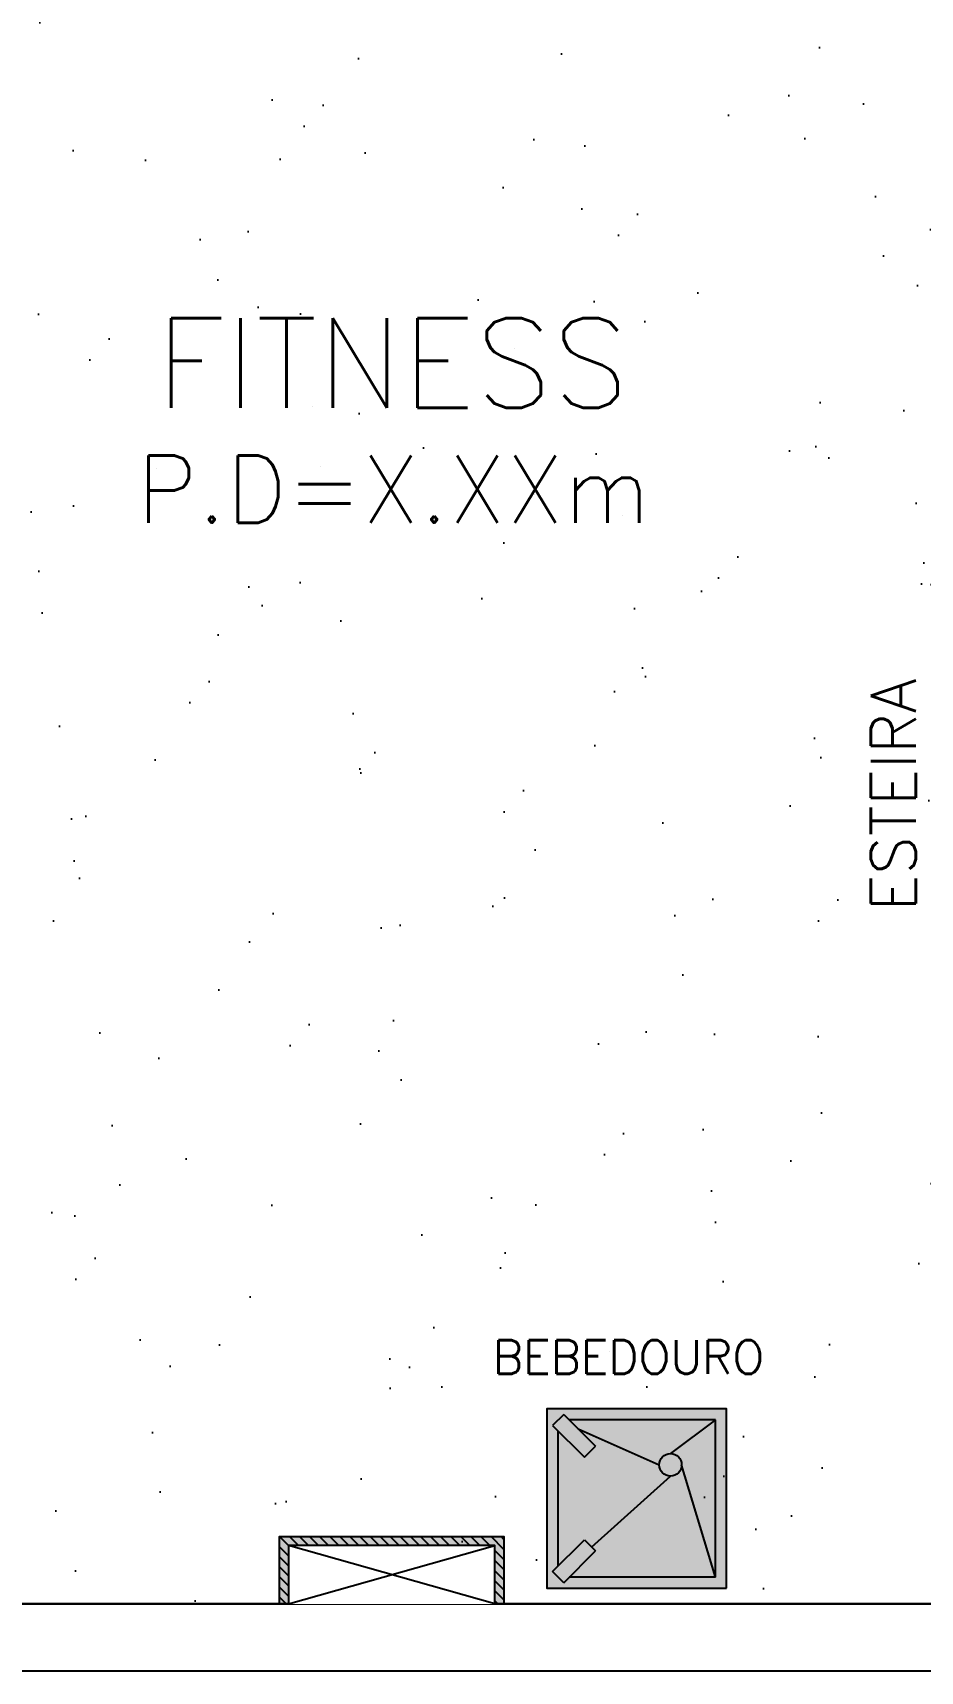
# Model space of a CAD drawing. Header units: inches. Extents: x -55 to 600, y -103 to 167.
# Drawn here: x 193.882 to 195.858, y -8.933 to -5.283 of the extents above; entities that cross this region are included whole.
import ezdxf

# ---------------------------------------------------------------- set-up
doc = ezdxf.new("R2010")
doc.units = ezdxf.units.IN
doc.header["$MEASUREMENT"] = 0
doc.set_wipeout_variables(frame=1)
for name, color, linetype in [('AI-Hatch mob', 254, 'Continuous'), ('AI-Hatch piso', 252, 'Continuous'), ('AI-Mob', 2, 'Continuous'), ('AI-Pen 05', 5, 'Continuous'), ('AI-Piso', 1, 'Continuous'), ('AI-Texto acabamento', 1, 'Continuous')]:
    doc.layers.add(name, color=color, linetype=linetype)
doc.layers.add('AI-Texto Amb-Tit 1_100', color=4, linetype='Continuous', plot=False)
doc.layers.add('AI-Texto PD 1_100', color=2, linetype='Continuous', plot=False)
doc.styles.add('RS100', font='romans.shx', dxfattribs={"height": 0.2})
doc.styles.add('RS50', font='romans.shx', dxfattribs={"height": 0.1})

# ---------------------------------------------------------------- blocks, each defined once
blk = doc.blocks.new('BEBEDOURO')
at = {"layer": 'AI-Hatch mob', "ltscale": 3}
blk.add_hatch(color=254, dxfattribs=at).paths.add_polyline_path([(0, -0.4), (0, 0), (-0.4, 0), (-0.4, -0.4)])
for p, q in [((-0.3626, -0.0126), (-0.3874, -0.0374)), ((-0.3626, -0.0126), (-0.2919, -0.0833)), ((-0.025, -0.025), (-0.3503, -0.025)), ((-0.025, -0.025), (-0.125, -0.1)), ((-0.025, -0.375), (-0.025, -0.025)), ((-0.3874, -0.0374), (-0.3167, -0.1081)), ((-0.375, -0.3503), (-0.375, -0.0497)), ((-0.3305, -0.0448), (-0.15, -0.125)), ((-0.3167, -0.1081), (-0.2919, -0.0833)), ((-0.025, -0.375), (-0.1, -0.125)), ((-0.3006, -0.308), (-0.125, -0.15)), ((-0.3874, -0.3626), (-0.3167, -0.2919)), ((-0.3167, -0.2919), (-0.2919, -0.3167)), ((-0.3626, -0.3874), (-0.2919, -0.3167)), ((-0.3626, -0.3874), (-0.3874, -0.3626)), ((-0.025, -0.375), (-0.3503, -0.375))]:
    blk.add_line(p, q)
blk.add_lwpolyline([(0, -0.4), (0, 0), (-0.4, 0), (-0.4, -0.4)], close=True)
blk.add_circle((-0.125, -0.125), 0.025)
blk = doc.blocks.new('PILARETE EM MADEIRA - DIMENSIONÁVEL')
blk.add_wipeout([(0.02, 0), (0.48, 0), (0.48, 0.13), (0.02, 0.13)])
at = {"layer": 'AI-Hatch mob', "true_color": 0x836344}
blk.add_hatch(color=37, dxfattribs=at).paths.add_polyline_path([(0.02, 0), (0.02, 0.13), (0.48, 0.13), (0.48, 0), (0.5, 0), (0.5, 0.15), (0, 0.15), (0, 0)])
at = {"layer": 'AI-Hatch mob'}
h = blk.add_hatch(dxfattribs=at)
h.set_pattern_fill('ANSI31', color=1, scale=0.005, angle=180.0003)
h.set_pattern_definition([(225.000259, (-52.378875, 64.384175), (0.011225371, -0.0112252694), [])])
h.paths.add_polyline_path([(0.02, 0), (0.02, 0.13), (0.48, 0.13), (0.48, 0), (0.5, 0), (0.5, 0.15), (0, 0.15), (0, 0)])
blk.add_lwpolyline([(0.02, 0), (0.02, 0.13), (0.48, 0.13), (0.48, 0), (0.5, 0), (0.5, 0.15), (0, 0.15), (0, 0), (0.02, 0)])
at = {"layer": 'AI-Hatch mob', "color": 1}
for p, q in [((0.02, 0), (0.48, 0.13)), ((0.48, 0), (0.02, 0.13))]:
    blk.add_line(p, q, dxfattribs=at)

msp = doc.modelspace()

# ---------------------------------------------------------------- hatches: boundary and pattern name
at = {"layer": 'AI-Hatch piso', "true_color": 0xd3bf96}
h = msp.add_hatch(dxfattribs=at)
h.set_pattern_fill('AR-SAND', color=9, scale=0.01, angle=90, style=0)
h.set_pattern_definition([(127.5, (210.64656, 101.05896), (-0.4894132, -0.0160003), [0, -0.38608, 0, -0.4318, 0, -0.41275]), (97.5, (210.64656, 101.05896), (-0.716825, 0.4495233), [0, -0.20828, 0, -0.34798, 0, -0.13335]), (57.5, (210.64656, 100.74654), (-0.0014372, 0.7909924), [0, -0.127, 0, -0.4572, 0, -0.5969]), (47.5, (210.64656, 100.74654), (-0.2229293, 0.7635565), [0, -0.0635, 0, -0.29972, 0, -0.3429])])
h.paths.add_polyline_path([(190.9274, -1.3834), (203.8774, -1.3834), (203.8774, -8.7834), (190.9274, -8.7834)])

# ---------------------------------------------------------------- linework, layer by layer
at = {"layer": 'AI-Pen 05'}
msp.add_lwpolyline([(196.4824, -8.7834), (196.4824, -8.9334), (190.7774, -8.9334), (190.7774, -7.9834), (190.9274, -7.9834), (190.9274, -8.7834), (196.4824, -8.7834)], dxfattribs=at)
at = {"layer": 'AI-Piso'}
msp.add_lwpolyline([(190.9274, -1.3834), (203.8774, -1.3834), (203.8774, -8.7834), (190.9274, -8.7834)], close=True, dxfattribs=at)

# ---------------------------------------------------------------- block references
at = {"layer": 'AI-Mob'}
msp.add_blockref('BEBEDOURO', (195.4271, -8.3487), dxfattribs=at)

# ---------------------------------------------------------------- texts
at = {"layer": 'AI-Texto acabamento', "style": 'RS50'}
msp.add_text('BEBEDOURO', height=0.075, dxfattribs=at).set_placement((194.9066, -8.2711))
at = {"layer": 'AI-Texto acabamento', "insert": (195.7487, -7.2404), "char_height": 0.1, "width": 2.441012, "attachment_point": 1, "rotation": 90, "style": 'RS100'}
msp.add_mtext('ESTEIRA', dxfattribs=at)
at = {"layer": 'AI-Texto Amb-Tit 1_100', "insert": (194.156, -5.9189), "char_height": 0.2, "width": 3.690865, "attachment_point": 1, "style": 'RS100'}
msp.add_mtext('FITNESS', dxfattribs=at)
at = {"layer": 'AI-Texto PD 1_100', "insert": (194.1138, -6.2248), "char_height": 0.15, "width": 1.162605, "attachment_point": 1, "style": 'RS100'}
msp.add_mtext('P.D=X.XXm', dxfattribs=at)

# ---------------------------------------------------------------- next in the draw order: block references
at = {"layer": 'AI-Mob', "xscale": -1}
msp.add_blockref('PILARETE EM MADEIRA - DIMENSIONÁVEL', (194.9314, -8.7834), dxfattribs=at)

doc.saveas('drawing.dxf')
